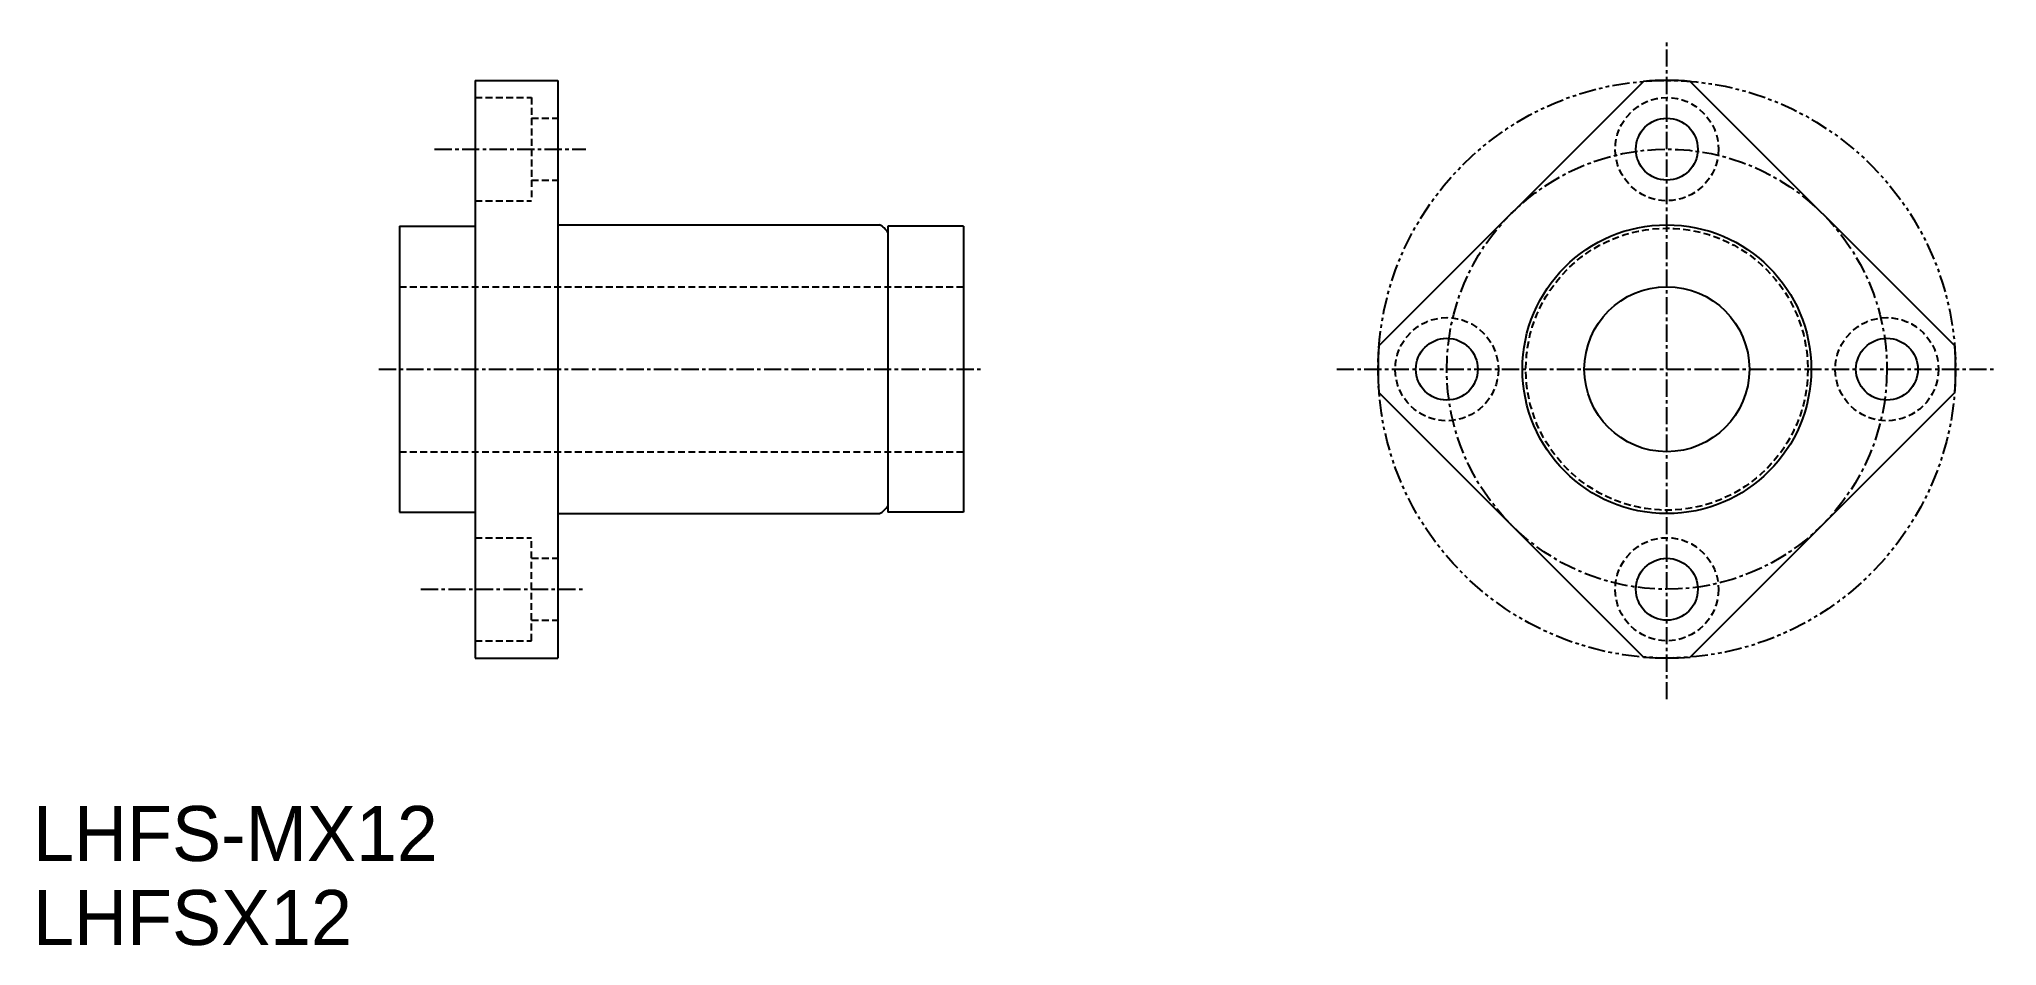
# Model space of a CAD drawing. Extents: x 228 to 371, y 137 to 203.
import ezdxf

# ---------------------------------------------------------------- set-up
doc = ezdxf.new("R2010")
doc.units = 0
for name, pattern in [('CENTER', [2, 1.25, -0.25, 0.25, -0.25]), ('DASHED', [0.75, 0.5, -0.25]), ('PHANTOM', [2.5, 1.25, -0.25, 0.25, -0.25, 0.25, -0.25])]:
    doc.linetypes.add(name, pattern=pattern)
doc.layers.get('0').update_dxf_attribs({"linetype": 'CONTINUOUS'})
doc.layers.add('CENTER', color=1, linetype='CENTER')

msp = doc.modelspace()

# ---------------------------------------------------------------- linework, layer by layer
at = {"color": 7, "linetype": 'CONTINUOUS'}
for p, q in [((260.01, 200.4), (260.01, 158.4)), ((260.01, 200.4), (266.01, 200.4)), ((266.01, 200.4), (266.01, 158.4)), ((344.96, 200.33), (325.72, 181.1)), ((367.59, 181.1), (348.35, 200.33)), ((254.51, 189.8), (254.51, 169)), ((254.51, 189.8), (260.01, 189.8)), ((266.01, 189.9), (289.41, 189.9)), ((290.01, 189.8), (290.01, 169)), ((295.51, 189.8), (290.01, 189.8)), ((295.51, 189.8), (295.51, 169)), ((344.96, 158.47), (325.72, 177.7)), ((367.59, 177.7), (348.35, 158.47)), ((254.51, 169), (260.01, 169)), ((266.01, 168.9), (289.41, 168.9)), ((295.51, 169), (290.01, 169)), ((260.01, 158.4), (266.01, 158.4))]:
    msp.add_line(p, q, dxfattribs=at)
at = {"color": 3, "linetype": 'DASHED'}
for p, q in [((260.01, 199.15), (264.11, 199.15)), ((264.11, 199.15), (264.11, 191.65)), ((264.11, 197.65), (266.01, 197.65)), ((264.11, 193.15), (266.01, 193.15)), ((260.01, 191.65), (264.11, 191.65)), ((254.51, 185.4), (295.51, 185.4)), ((254.51, 173.4), (295.51, 173.4)), ((260.01, 167.15), (264.11, 167.15)), ((264.11, 159.65), (264.11, 167.15)), ((264.11, 165.65), (266.01, 165.65)), ((264.11, 161.15), (266.01, 161.15)), ((260.01, 159.65), (264.11, 159.65))]:
    msp.add_line(p, q, dxfattribs=at)
at = {"color": 3, "linetype": 'PHANTOM'}
msp.add_circle((346.66, 179.4), 21, dxfattribs=at)
at = {"color": 3, "linetype": 'DASHED'}
for centre, radius in [((346.66, 195.4), 3.75), ((346.66, 179.4), 10.25), ((330.66, 179.4), 3.75), ((362.66, 179.4), 3.75), ((346.66, 163.4), 3.75)]:
    msp.add_circle(centre, radius, dxfattribs=at)
at = {"color": 7, "linetype": 'CONTINUOUS'}
for centre, radius in [((346.66, 195.4), 2.25), ((346.66, 179.4), 10.5), ((346.66, 179.4), 6), ((330.66, 179.4), 2.25), ((362.66, 179.4), 2.25), ((346.66, 163.4), 2.25)]:
    msp.add_circle(centre, radius, dxfattribs=at)
for centre, radius, start, end in [((346.66, 179.4), 21, 85.3676, 94.6324), ((288.86, 188.73), 1.3, 27.7958, 64.6683), ((346.66, 179.4), 21, 175.3676, 184.6324), ((346.66, 179.4), 21, 355.3676, 4.6324), ((288.86, 170.08), 1.3, 295.3317, 332.2042), ((346.66, 179.4), 21, 265.3676, 274.6324)]:
    msp.add_arc(centre, radius, start, end, dxfattribs=at)
at = {"layer": 'CENTER', "color": 1, "linetype": 'CENTER'}
for p, q in [((346.66, 155.4), (346.66, 203.4)), ((257.06, 195.4), (268.06, 195.4)), ((253.01, 179.4), (297.01, 179.4)), ((322.66, 179.4), (370.66, 179.4)), ((256.06, 163.4), (268.06, 163.4))]:
    msp.add_line(p, q, dxfattribs=at)
msp.add_circle((346.66, 179.4), 16, dxfattribs=at)

# ---------------------------------------------------------------- texts
at = {"color": 7, "linetype": 'CONTINUOUS'}
for s, p in [('LHFS-MX12', (227.86, 143.64)), ('LHFSX12', (227.86, 137.53))]:
    msp.add_text(s, height=4, dxfattribs=at).set_placement(p)

doc.saveas('drawing.dxf')
